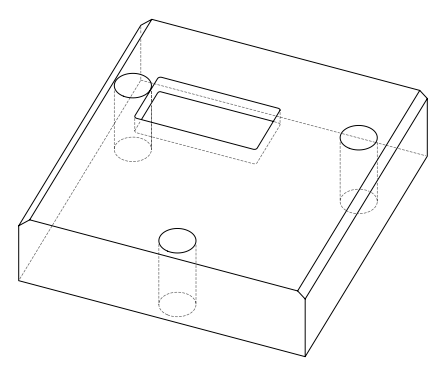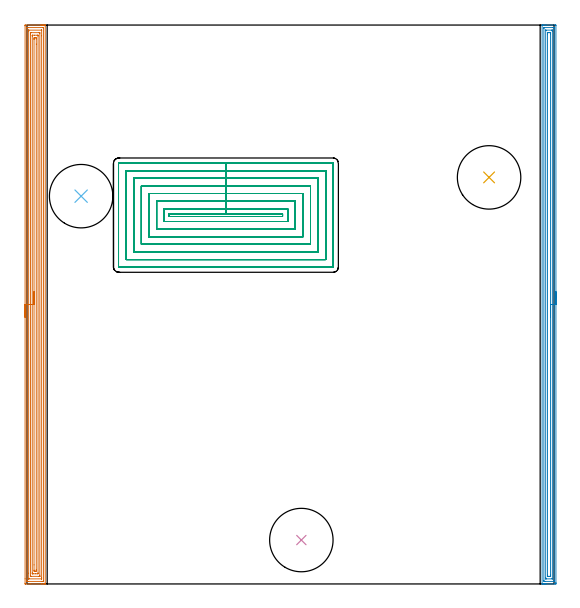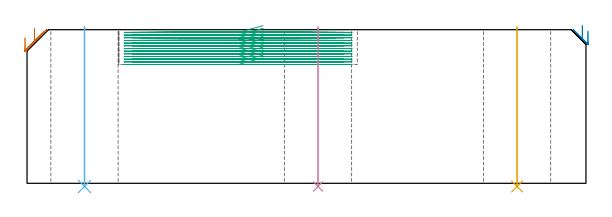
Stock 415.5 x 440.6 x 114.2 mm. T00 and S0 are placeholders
(PLAN: 6 operations, 2 tool changes, 109.4 min)
(1 AREA_MILL | FG_CHAMFER_SURFACE | UGT0205_001 | 21.43 min | 55695 mm3)
(2 AREA_MILL_1 | FG_CHAMFER_SURFACE_1 | UGT0205_001 | 14.36 min | 26165 mm3)
(3 MILL_RECTANGULAR_POCKET | POCKET_RECTANGULAR_STRAIGHT | NXT0201_009 | Follow Part, ap 2, ae 75% | 72.17 min | 413334 mm3)
(4 INDEXABLE_INSERT_DRILL_THROUGH_HOLE_FROM_SOLID | STEP1HOLE | NXT0302_038 | 0.48 min | 224172 mm3)
(5 INDEXABLE_INSERT_DRILL_THROUGH_HOLE_FROM_SOLID_1 | STEP1HOLE_1 | NXT0302_038 | 0.48 min | 224145 mm3)
(6 INDEXABLE_INSERT_DRILL_THROUGH_HOLE_FROM_SOLID_2 | STEP1HOLE_2 | NXT0302_038 | 0.48 min | 224143 mm3)
(TOOL UGT0205_001 | Chamfer Mill 20 x 3 x 45 deg. | D20 FL50 Z2)
(TOOL NXT0201_009 | ENDMILL 8mm [2P460-0800-NA 1630] | D8 FL26 Z6)
(TOOL NXT0302_038 | Index. Insert Drill 50mm [880-D5000L50-04] | D50 PA176 FL200 Z2)
(OP 1 AREA_MILL)
G17 G21 G94 G90
T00 M6
G54
G17 G0 G90 X-1.5 Y210.3 S1061 M3
G43 Z124.2 H0
Z108.3
G94 G1 Y210.338 Z107.428 F250.
Y210.452 Z106.564
Y210.641 Z105.712
Y210.903 Z104.88
Y211.237 Z104.074
Y211.64 Z103.3
Y212.108 Z102.564
Y212.64 Z101.872
Y213.229 Z101.229
Y213.872 Z100.64
Y214.564 Z100.108
Y215.3 Z99.64
Y216.074 Z99.237
Y216.88 Z98.903
Y217.712 Z98.641
Y218.564 Z98.452
Y219.428 Z98.338
Y220.3 Z98.3
Y439.986
X-1.496 Y440.422 Z98.302
X-1.492 Y440.59 Z98.306
X-1.321 Y440.6 Z98.477
X10.694 Z110.489
X11.299 Z111.094
X11.851 Z111.648
X12.181 Z111.977
X12.733 Z112.529
X13.063 Z112.858
X13.723 Z113.522
X14.059 Z113.859
X14.395 Y440.594 Z114.185
X14.397 Y440.592 Z114.188
X14.4 Y440.433 Z114.2
Y0.167
X14.397 Y0.008 Z114.188
X14.395 Y0.006 Z114.185
X14.059 Y0. Z113.859
X13.723 Z113.522
X13.063 Z112.858
X11.851 Z111.648
X11.299 Z111.094
X2.512 Z102.31
X-1.26 Z98.537
X-1.322 Y0.001 Z98.476
X-1.492 Y0.01 Z98.306
X-1.499 Y0.181 Z98.299
X-1.5 Y4.046 Z98.3
Y220.3
X-0.086 Z99.714
Y438.404
X-0.085 Y438.506 Z99.715
X-0.082 Y438.556 Z99.718
X-0.079 Y438.577 Z99.721
X-0.068 Y438.59 Z99.732
X0.326 Y438.598 Z100.126
X0.719 Y438.599 Z100.519
X1.206 Y438.6 Z101.006
X12.181 Y438.599 Z111.981
X12.671 Y438.597 Z112.471
X12.884 Y438.59 Z112.684
X12.979 Y438.57 Z112.779
X12.985 Y438.28 Z112.785
Y438.2
X12.986 Y2.196 Z112.786
X12.985 Y2.094 Z112.785
X12.982 Y2.044 Z112.782
X12.979 Y2.023 Z112.779
X12.968 Y2.01 Z112.768
X12.574 Y2.002 Z112.374
X12.181 Y2.001 Z111.981
X11.694 Y2. Z111.494
X0.719 Y2.001 Z100.519
X0.229 Y2.003 Z100.029
X0.016 Y2.01 Z99.816
X-0.079 Y2.03 Z99.721
X-0.085 Y2.32 Z99.715
Y2.4
X-0.086 Y220.3 Z99.714
X1.328 Z101.128
X1.329 Y435.797 Z101.129
X1.33 Y436.414 Z101.13
X1.332 Y436.552 Z101.132
X1.335 Y436.583 Z101.135
X1.338 Y436.59 Z101.138
X1.356 Y436.594 Z101.156
X1.418 Y436.599 Z101.218
X11.299 Z111.099
X11.483 Y436.597 Z111.283
X11.535 Y436.594 Z111.335
X11.562 Y436.59 Z111.362
X11.565 Y436.577 Z111.365
X11.568 Y436.506 Z111.368
X11.57 Y436.414 Z111.37
X11.572 Y432.163 Z111.372
X11.571 Y4.803 Z111.371
X11.57 Y4.186 Z111.37
X11.568 Y4.048 Z111.368
X11.565 Y4.017 Z111.365
X11.562 Y4.01 Z111.362
X11.543 Y4.006 Z111.343
X11.482 Y4.001 Z111.282
X1.6 Z101.4
X1.417 Y4.003 Z101.217
X1.365 Y4.006 Z101.165
X1.338 Y4.01 Z101.138
X1.335 Y4.023 Z101.135
X1.331 Y4.094 Z101.131
X1.33 Y4.186 Z101.13
X1.328 Y8.442 Z101.128
Y220.3
X2.743 Z102.543
Y433.735
X2.746 Y434.361 Z102.546
X2.75 Y434.572 Z102.55
X2.755 Y434.591 Z102.555
X2.777 Y434.594 Z102.577
X2.83 Y434.598 Z102.63
X2.937 Y434.599 Z102.737
X3.364 Y434.6 Z103.164
X9.564 Z109.364
X9.967 Y434.59 Z109.767
X10.15 Y434.579 Z109.95
X10.152 Y434.474 Z109.952
X10.157 Y434. Z109.957
Y6.865
X10.154 Y6.239 Z109.954
X10.15 Y6.028 Z109.95
X10.145 Y6.009 Z109.945
X10.123 Y6.006 Z109.923
X10.07 Y6.002 Z109.87
X9.963 Y6.001 Z109.763
X9.536 Y6. Z109.336
X3.336 Z103.136
X2.933 Y6.01 Z102.733
X2.749 Y6.02 Z102.549
X2.747 Y6.126 Z102.547
X2.743 Y6.6 Z102.543
Y220.3
X4.157 Z103.957
Y432.039
X4.158 Y432.129 Z103.958
X4.163 Y432.308 Z103.963
X4.172 Y432.59 Z103.972
X4.246 Y432.593 Z104.046
X4.486 Y432.598 Z104.286
X6.009 Y432.6 Z105.809
X8.012 Z107.812
X8.654 Y432.597 Z108.454
X8.697 Y432.594 Z108.497
X8.718 Y432.59 Z108.518
X8.736 Y432.573 Z108.536
X8.743 Y431.949 Z108.543
Y8.561
X8.742 Y8.471 Z108.542
X8.737 Y8.292 Z108.537
X8.728 Y8.01 Z108.528
X8.654 Y8.007 Z108.454
X8.413 Y8.002 Z108.213
X6.891 Y8. Z106.691
X4.888 Z104.688
X4.246 Y8.003 Z104.046
X4.203 Y8.006 Z104.003
X4.182 Y8.01 Z103.982
X4.164 Y8.027 Z103.964
X4.157 Y8.651 Z103.957
Y220.3
X5.571 Z105.371
Y429.27
X5.572 Y429.712 Z105.372
X5.577 Y430.163 Z105.377
X5.585 Y430.593 Z105.385
X6.009 Y430.597 Z105.809
X6.46 Y430.599 Z106.26
X6.891 Y430.596 Z106.691
X7.315 Y430.59 Z107.115
X7.323 Y430.163 Z107.123
X7.328 Y429.72 Z107.128
X7.329 Y425.572 Z107.129
Y11.33
X7.328 Y10.888 Z107.128
X7.323 Y10.437 Z107.123
X7.315 Y10.007 Z107.115
X6.891 Y10.003 Z106.691
X6.44 Y10.001 Z106.24
X6.009 Y10.004 Z105.809
X5.585 Y10.01 Z105.385
X5.577 Y10.437 Z105.377
X5.572 Y10.88 Z105.372
X5.571 Y15.032 Z105.371
Y220.3
Y221.172 Z105.409
Y222.036 Z105.523
Y222.888 Z105.712
Y223.72 Z105.974
Y224.526 Z106.308
Y225.3 Z106.711
Y226.036 Z107.18
Y226.728 Z107.711
Y227.371 Z108.3
Y227.96 Z108.943
Y228.492 Z109.635
Y228.96 Z110.371
Y229.363 Z111.145
Y229.697 Z111.951
Y229.959 Z112.783
Y230.148 Z113.635
Y230.262 Z114.5
Y230.3 Z115.371
G0 Z124.2
M5
M2
(OP 2 AREA_MILL_1)
G17 G21 G94 G90
T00 M6
G54
G17 G0 G90 X417. Y230.3 S1061 M3
G43 Z124.2 H0
Z113.3
G94 G1 Y230.262 Z112.429 F250.
Y230.148 Z111.564
Y229.959 Z110.712
Y229.697 Z109.88
Y229.363 Z109.074
Y228.96 Z108.3
Y228.492 Z107.564
Y227.96 Z106.872
Y227.371 Z106.229
Y226.728 Z105.64
Y226.036 Z105.109
Y225.3 Z104.64
Y224.526 Z104.237
Y223.72 Z103.903
Y222.888 Z103.641
Y222.036 Z103.452
Y221.172 Z103.338
Y220.3 Z103.3
Y0.945
X416.999 Y0.614 Z103.301
X416.994 Y0.058 Z103.304
X416.991 Y0.008 Z103.306
X416.44 Y0.004 Z103.857
X415.83 Y0. Z104.468
X409.327 Z110.967
X408.77 Z111.526
X408.438 Z111.858
X407.881 Z112.415
X407.549 Z112.746
X406.883 Z113.416
X406.519 Z113.781
X406.143 Z114.148
X406.103 Y0.009 Z114.188
X406.1 Y0.167 Z114.2
Y440.433
X406.103 Y440.59 Z114.188
X406.141 Y440.593 Z114.15
X406.519 Y440.6 Z113.781
X406.883 Z113.416
X407.549 Z112.746
X408.771 Z111.526
X409.327 Z110.967
X416.44 Z103.857
X416.721 Y440.598 Z103.576
X416.992 Y440.59 Z103.306
X416.999 Y440.318 Z103.299
X417. Y220.3 Z103.3
X415.586 Z104.714
X415.585 Y2.4 Z104.715
X415.584 Y2.367 Z104.716
X415.551 Y2.01 Z104.749
X415.059 Y2.001 Z105.241
X408.438 Y2. Z111.862
X407.945 Y2.001 Z112.355
X407.549 Y2.01 Z112.751
X407.517 Y2.4 Z112.783
X407.515 Y2.434 Z112.785
Y438.2
X407.516 Y438.233 Z112.784
X407.549 Y438.59 Z112.751
X408.041 Y438.599 Z112.259
X414.662 Y438.6 Z105.638
X415.155 Y438.599 Z105.145
X415.551 Y438.59 Z104.749
X415.584 Y438.2 Z104.716
X415.585 Y438.166 Z104.715
X415.586 Y220.3 Z104.714
X414.172 Z106.128
X414.171 Y4.186 Z106.129
Y4.086
X414.168 Y4.037 Z106.132
X414.165 Y4.019 Z106.135
X414.142 Y4.01 Z106.158
X413.957 Y4.001 Z106.343
X409.327 Y4. Z110.973
X409.142 Y4.002 Z111.158
X409.019 Y4.007 Z111.281
X408.935 Y4.013 Z111.365
X408.932 Y4.053 Z111.368
X408.93 Y4.186 Z111.37
X408.929 Y4.586 Z111.371
X408.928 Y5.079 Z111.372
X408.929 Y436.414 Z111.371
Y436.514
X408.932 Y436.563 Z111.368
X408.935 Y436.581 Z111.365
X408.958 Y436.59 Z111.342
X409.143 Y436.599 Z111.157
X413.773 Y436.6 Z106.527
X413.958 Y436.598 Z106.342
X414.081 Y436.593 Z106.219
X414.165 Y436.587 Z106.135
X414.168 Y436.547 Z106.132
X414.17 Y436.414 Z106.13
X414.171 Y436.014 Z106.129
X414.172 Y435.521 Z106.128
Y220.3
X412.757 Z107.543
Y6.865
X412.751 Y6.105 Z107.549
X412.742 Y6.01 Z107.558
X412.64 Y6.005 Z107.66
X412.425 Y6.002 Z107.875
X411.995 Y6. Z108.305
X411.105 Z109.195
X410.664 Y6.002 Z109.636
X410.458 Y6.005 Z109.842
X410.36 Y6.01 Z109.94
X410.35 Y6.075 Z109.95
X410.343 Y6.737 Z109.957
Y6.865
Y433.735
X410.349 Y434.495 Z109.951
X410.358 Y434.59 Z109.942
X410.46 Y434.595 Z109.84
X410.675 Y434.598 Z109.625
X411.105 Y434.6 Z109.195
X411.995 Z108.305
X412.436 Y434.598 Z107.864
X412.642 Y434.595 Z107.658
X412.74 Y434.59 Z107.56
X412.75 Y434.525 Z107.55
X412.757 Y433.863 Z107.543
Y433.735
Y220.3
Y219.428 Z107.581
Y218.564 Z107.695
Y217.712 Z107.883
Y216.88 Z108.146
Y216.074 Z108.48
Y215.3 Z108.882
Y214.564 Z109.351
Y213.872 Z109.882
Y213.229 Z110.472
Y212.64 Z111.115
Y212.108 Z111.807
Y211.64 Z112.543
Y211.237 Z113.317
Y210.903 Z114.123
Y210.641 Z114.955
Y210.452 Z115.806
Y210.338 Z116.671
Y210.3 Z117.543
G0 Z124.2
M5
M2
(OP 3 MILL_RECTANGULAR_POCKET)
G17 G21 G94 G90
T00 M6
G54
G17 G0 G90 X175.482 Y291.8 S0 M3
G43 Z124.2 H1
Z117.2
G94 G1 X156.85 Z112.208 F250.
X112.2 F500.
Y289.7
X201.5
Y291.8
X156.85
Y295.8
X108.2
Y285.7
X205.5
Y295.8
X156.85
Y301.8
X102.2
Y279.7
X211.5
Y301.8
X156.85
Y307.8
X96.2
Y273.7
X217.5
Y307.8
X156.85
Y313.8
X90.2
Y267.7
X223.5
Y313.8
X156.85
Y319.8
X84.2
Y261.7
X229.5
Y319.8
X156.85
Y325.8
X78.2
Y255.7
X235.5
Y325.8
X156.85
Y331.8
X72.4
G3 X72.2 Y331.6 R0.2
G1 Y249.9
G3 X72.4 Y249.7 R0.2
G1 X241.3
G3 X241.5 Y249.9 R0.2
G1 Y331.6
G3 X241.3 Y331.8 R0.2
G1 X156.85
X155.85
G0 X175.482 Y291.8 Z115.208
G1 X156.85 Z110.215 F250.
X112.2 F500.
Y289.7
X201.5
Y291.8
X156.85
Y295.8
X108.2
Y285.7
X205.5
Y295.8
X156.85
Y301.8
X102.2
Y279.7
X211.5
Y301.8
X156.85
Y307.8
X96.2
Y273.7
X217.5
Y307.8
X156.85
Y313.8
X90.2
Y267.7
X223.5
Y313.8
X156.85
Y319.8
X84.2
Y261.7
X229.5
Y319.8
X156.85
Y325.8
X78.2
Y255.7
X235.5
Y325.8
X156.85
Y331.8
X72.4
G3 X72.2 Y331.6 R0.2
G1 Y249.9
G3 X72.4 Y249.7 R0.2
G1 X241.3
G3 X241.5 Y249.9 R0.2
G1 Y331.6
G3 X241.3 Y331.8 R0.2
G1 X156.85
X155.85
G0 X175.482 Y291.8 Z113.215
G1 X156.85 Z108.223 F250.
X112.2 F500.
Y289.7
X201.5
Y291.8
X156.85
Y295.8
X108.2
Y285.7
X205.5
Y295.8
X156.85
Y301.8
X102.2
Y279.7
X211.5
Y301.8
X156.85
Y307.8
X96.2
Y273.7
X217.5
Y307.8
X156.85
Y313.8
X90.2
Y267.7
X223.5
Y313.8
X156.85
Y319.8
X84.2
Y261.7
X229.5
Y319.8
X156.85
Y325.8
X78.2
Y255.7
X235.5
Y325.8
X156.85
Y331.8
X72.4
G3 X72.2 Y331.6 R0.2
G1 Y249.9
G3 X72.4 Y249.7 R0.2
G1 X241.3
G3 X241.5 Y249.9 R0.2
G1 Y331.6
G3 X241.3 Y331.8 R0.2
G1 X156.85
X155.85
G0 X175.482 Y291.8 Z111.223
G1 X156.85 Z106.231 F250.
X112.2 F500.
Y289.7
X201.5
Y291.8
X156.85
Y295.8
X108.2
Y285.7
X205.5
Y295.8
X156.85
Y301.8
X102.2
Y279.7
X211.5
Y301.8
X156.85
Y307.8
X96.2
Y273.7
X217.5
Y307.8
X156.85
Y313.8
X90.2
Y267.7
X223.5
Y313.8
X156.85
Y319.8
X84.2
Y261.7
X229.5
Y319.8
X156.85
Y325.8
X78.2
Y255.7
X235.5
Y325.8
X156.85
Y331.8
X72.4
G3 X72.2 Y331.6 R0.2
G1 Y249.9
G3 X72.4 Y249.7 R0.2
G1 X241.3
G3 X241.5 Y249.9 R0.2
G1 Y331.6
G3 X241.3 Y331.8 R0.2
G1 X156.85
X155.85
G0 X175.482 Y291.8 Z109.231
G1 X156.85 Z104.238 F250.
X112.2 F500.
Y289.7
X201.5
Y291.8
X156.85
Y295.8
X108.2
Y285.7
X205.5
Y295.8
X156.85
Y301.8
X102.2
Y279.7
X211.5
Y301.8
X156.85
Y307.8
X96.2
Y273.7
X217.5
Y307.8
X156.85
Y313.8
X90.2
Y267.7
X223.5
Y313.8
X156.85
Y319.8
X84.2
Y261.7
X229.5
Y319.8
X156.85
Y325.8
X78.2
Y255.7
X235.5
Y325.8
X156.85
Y331.8
X72.4
G3 X72.2 Y331.6 R0.2
G1 Y249.9
G3 X72.4 Y249.7 R0.2
G1 X241.3
G3 X241.5 Y249.9 R0.2
G1 Y331.6
G3 X241.3 Y331.8 R0.2
G1 X156.85
X155.85
G0 X175.482 Y291.8 Z107.238
G1 X156.85 Z102.246 F250.
X112.2 F500.
Y289.7
X201.5
Y291.8
X156.85
Y295.8
X108.2
Y285.7
X205.5
Y295.8
X156.85
Y301.8
X102.2
Y279.7
X211.5
Y301.8
X156.85
Y307.8
X96.2
Y273.7
X217.5
Y307.8
X156.85
Y313.8
X90.2
Y267.7
X223.5
Y313.8
X156.85
Y319.8
X84.2
Y261.7
X229.5
Y319.8
X156.85
Y325.8
X78.2
Y255.7
X235.5
Y325.8
X156.85
Y331.8
X72.4
G3 X72.2 Y331.6 R0.2
G1 Y249.9
G3 X72.4 Y249.7 R0.2
G1 X241.3
G3 X241.5 Y249.9 R0.2
G1 Y331.6
G3 X241.3 Y331.8 R0.2
G1 X156.85
X155.85
G0 X175.482 Y291.8 Z105.246
G1 X156.85 Z100.254 F250.
X112.2 F500.
Y289.7
X201.5
Y291.8
X156.85
Y295.8
X108.2
Y285.7
X205.5
Y295.8
X156.85
Y301.8
X102.2
Y279.7
X211.5
Y301.8
X156.85
Y307.8
X96.2
Y273.7
X217.5
Y307.8
X156.85
Y313.8
X90.2
Y267.7
X223.5
Y313.8
X156.85
Y319.8
X84.2
Y261.7
X229.5
Y319.8
X156.85
Y325.8
X78.2
Y255.7
X235.5
Y325.8
X156.85
Y331.8
X72.4
G3 X72.2 Y331.6 R0.2
G1 Y249.9
G3 X72.4 Y249.7 R0.2
G1 X241.3
G3 X241.5 Y249.9 R0.2
G1 Y331.6
G3 X241.3 Y331.8 R0.2
G1 X156.85
X155.85
G0 X175.482 Y291.8 Z103.254
G1 X156.85 Z98.262 F250.
X112.2 F500.
Y289.7
X201.5
Y291.8
X156.85
Y295.8
X108.2
Y285.7
X205.5
Y295.8
X156.85
Y301.8
X102.2
Y279.7
X211.5
Y301.8
X156.85
Y307.8
X96.2
Y273.7
X217.5
Y307.8
X156.85
Y313.8
X90.2
Y267.7
X223.5
Y313.8
X156.85
Y319.8
X84.2
Y261.7
X229.5
Y319.8
X156.85
Y325.8
X78.2
Y255.7
X235.5
Y325.8
X156.85
Y331.8
X72.4
G3 X72.2 Y331.6 R0.2
G1 Y249.9
G3 X72.4 Y249.7 R0.2
G1 X241.3
G3 X241.5 Y249.9 R0.2
G1 Y331.6
G3 X241.3 Y331.8 R0.2
G1 X156.85
X155.85
G0 X175.482 Y291.8 Z101.262
G1 X156.85 Z96.269 F250.
X112.2 F500.
Y289.7
X201.5
Y291.8
X156.85
Y295.8
X108.2
Y285.7
X205.5
Y295.8
X156.85
Y301.8
X102.2
Y279.7
X211.5
Y301.8
X156.85
Y307.8
X96.2
Y273.7
X217.5
Y307.8
X156.85
Y313.8
X90.2
Y267.7
X223.5
Y313.8
X156.85
Y319.8
X84.2
Y261.7
X229.5
Y319.8
X156.85
Y325.8
X78.2
Y255.7
X235.5
Y325.8
X156.85
Y331.8
X72.4
G3 X72.2 Y331.6 R0.2
G1 Y249.9
G3 X72.4 Y249.7 R0.2
G1 X241.3
G3 X241.5 Y249.9 R0.2
G1 Y331.6
G3 X241.3 Y331.8 R0.2
G1 X156.85
X155.85
G0 X175.482 Y291.8 Z99.269
G1 X156.85 Z94.277 F250.
X112.2 F500.
Y289.7
X201.5
Y291.8
X156.85
Y295.8
X108.2
Y285.7
X205.5
Y295.8
X156.85
Y301.8
X102.2
Y279.7
X211.5
Y301.8
X156.85
Y307.8
X96.2
Y273.7
X217.5
Y307.8
X156.85
Y313.8
X90.2
Y267.7
X223.5
Y313.8
X156.85
Y319.8
X84.2
Y261.7
X229.5
Y319.8
X156.85
Y325.8
X78.2
Y255.7
X235.5
Y325.8
X156.85
Y331.8
X72.4
G3 X72.2 Y331.6 R0.2
G1 Y249.9
G3 X72.4 Y249.7 R0.2
G1 X241.3
G3 X241.5 Y249.9 R0.2
G1 Y331.6
G3 X241.3 Y331.8 R0.2
G1 X156.85
X155.85
G0 X175.482 Y291.8 Z97.277
G1 X156.85 Z92.285 F250.
X112.2 F500.
Y289.7
X201.5
Y291.8
X156.85
Y295.8
X108.2
Y285.7
X205.5
Y295.8
X156.85
Y301.8
X102.2
Y279.7
X211.5
Y301.8
X156.85
Y307.8
X96.2
Y273.7
X217.5
Y307.8
X156.85
Y313.8
X90.2
Y267.7
X223.5
Y313.8
X156.85
Y319.8
X84.2
Y261.7
X229.5
Y319.8
X156.85
Y325.8
X78.2
Y255.7
X235.5
Y325.8
X156.85
Y331.8
X72.4
G3 X72.2 Y331.6 R0.2
G1 Y249.9
G3 X72.4 Y249.7 R0.2
G1 X241.3
G3 X241.5 Y249.9 R0.2
G1 Y331.6
G3 X241.3 Y331.8 R0.2
G1 X156.85
X155.85
G0 X175.482 Y291.8 Z95.285
G1 X156.85 Z90.292 F250.
X112.2 F500.
Y289.7
X201.5
Y291.8
X156.85
Y295.8
X108.2
Y285.7
X205.5
Y295.8
X156.85
Y301.8
X102.2
Y279.7
X211.5
Y301.8
X156.85
Y307.8
X96.2
Y273.7
X217.5
Y307.8
X156.85
Y313.8
X90.2
Y267.7
X223.5
Y313.8
X156.85
Y319.8
X84.2
Y261.7
X229.5
Y319.8
X156.85
Y325.8
X78.2
Y255.7
X235.5
Y325.8
X156.85
Y331.8
X72.4
G3 X72.2 Y331.6 R0.2
G1 Y249.9
G3 X72.4 Y249.7 R0.2
G1 X241.3
G3 X241.5 Y249.9 R0.2
G1 Y331.6
G3 X241.3 Y331.8 R0.2
G1 X156.85
X155.85
G0 X175.482 Y291.8 Z93.292
G1 X156.85 Z88.3 F250.
X112.2 F500.
Y289.7
X201.5
Y291.8
X156.85
Y295.8
X108.2
Y285.7
X205.5
Y295.8
X156.85
Y301.8
X102.2
Y279.7
X211.5
Y301.8
X156.85
Y307.8
X96.2
Y273.7
X217.5
Y307.8
X156.85
Y313.8
X90.2
Y267.7
X223.5
Y313.8
X156.85
Y319.8
X84.2
Y261.7
X229.5
Y319.8
X156.85
Y325.8
X78.2
Y255.7
X235.5
Y325.8
X156.85
Y331.8
X72.4
G3 X72.2 Y331.6 R0.2
G1 Y249.9
G3 X72.4 Y249.7 R0.2
G1 X241.3
G3 X241.5 Y249.9 R0.2
G1 Y331.6
G3 X241.3 Y331.8 R0.2
G1 X156.85
X155.85
G0 Z124.2
M5
M2
(OP 4 INDEXABLE_INSERT_DRILL_THROUGH_HOLE_FROM_SOLID)
G17 G21 G94 G90
T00 M6
G54
G17 G0 G90 X216.3 Y34.6 S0 M3
G43 Z124.2 H1
G94 G81 G98 Z-2.373 F250. R116.2
G80
M5
M2
(OP 5 INDEXABLE_INSERT_DRILL_THROUGH_HOLE_FROM_SOLID_1)
G17 G21 G94 G90
T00 M6
G54
G17 G0 G90 X364.3 Y320.5 S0 M3
G43 Z124.2 H1
G94 G81 G98 Z-2.373 F250. R116.2
G80
M5
M2
(OP 6 INDEXABLE_INSERT_DRILL_THROUGH_HOLE_FROM_SOLID_2)
G17 G21 G94 G90
T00 M6
G54
G17 G0 G90 X42.7 Y305.7 S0 M3
G43 Z124.2 H1
G94 G81 G98 Z-2.373 F250. R116.2
G80
M5
M2
